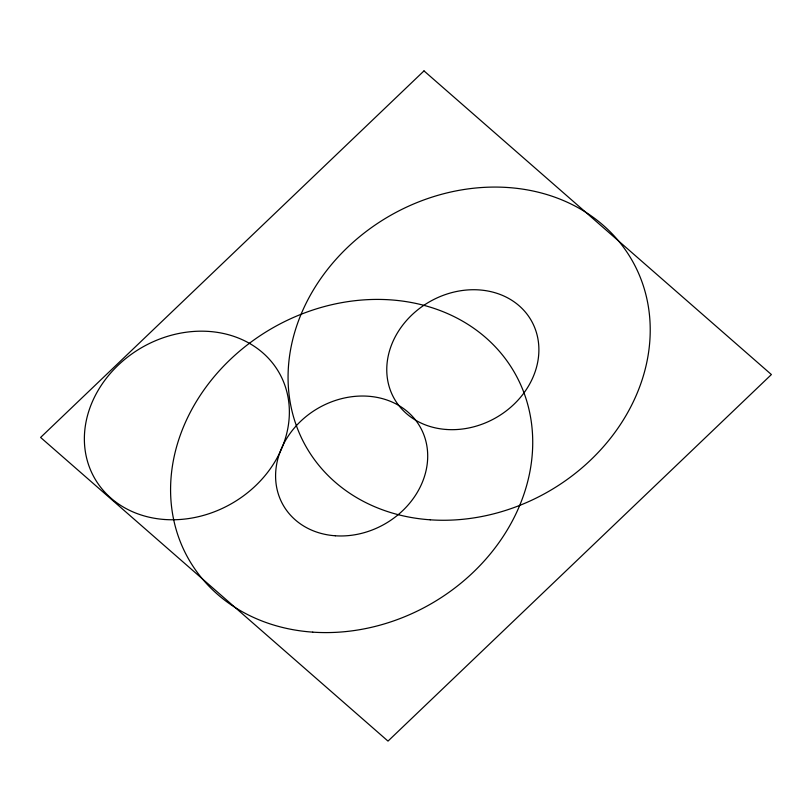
<?xml version="1.0" encoding="UTF-8"?>
<svg xmlns="http://www.w3.org/2000/svg" width="812" height="812" viewBox="0 0 812 812"><rect width="100%" height="100%" fill="white"/><g stroke="black" fill="none" stroke-linecap="round" stroke-linejoin="round"><path stroke-width="1.22" d="M423.996 70.898L40.6 437.445L388.004 741.102L771.4 374.555L423.996 70.898M164.907 519.518A106.27 90.02 -29.8 0 0 284.555 384.421A106.27 90.02 -29.8 0 0 111.153 372.475A106.27 90.02 -29.8 0 0 164.907 519.518M446.488 429.487A78.855 66.797 -29.8 0 0 535.331 329.276A78.855 66.797 -29.8 0 0 406.67 320.344A78.855 66.797 -29.8 0 0 446.488 429.487M335.305 535.778A78.855 66.797 -29.8 0 0 424.148 435.577A78.855 66.797 -29.8 0 0 295.487 426.645A78.855 66.797 -29.8 0 0 335.305 535.778M430.228 519.812A187.745 159.05 -29.8 0 0 641.754 281.236A187.745 159.05 -29.8 0 0 335.427 259.972A187.745 159.05 -29.8 0 0 430.228 519.812M312.742 632.142A187.745 159.05 -29.8 0 0 524.258 393.566A187.745 159.05 -29.8 0 0 217.941 372.302A187.745 159.05 -29.8 0 0 312.742 632.142"/></g></svg>
